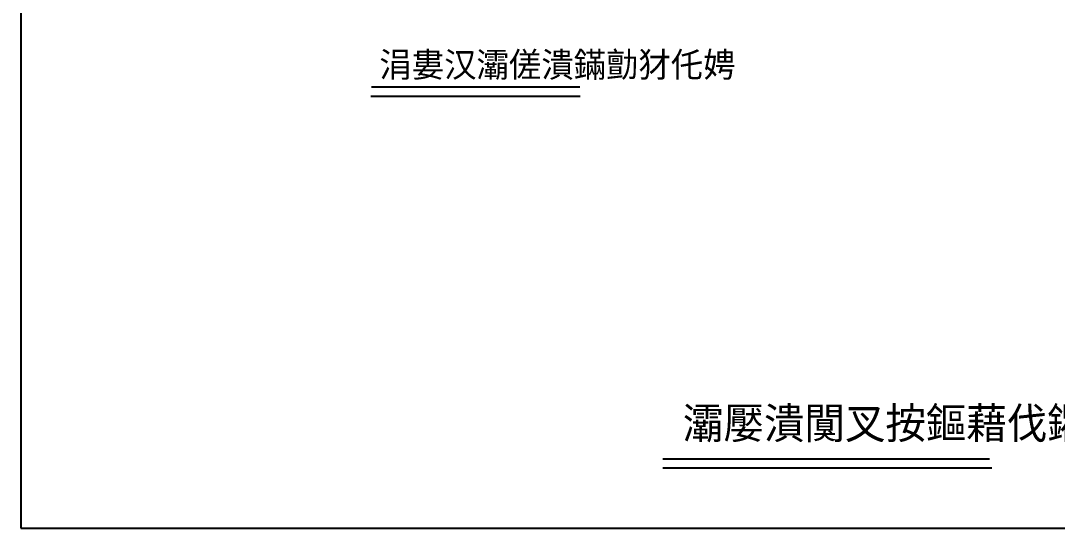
# Model space of a CAD drawing. Header units: metres. Extents: x 0 to 277, y 0 to 184.
# Drawn here: x 0 to 149.8, y 0 to 73.4 of the extents above; entities that cross this region are included whole.
import ezdxf

# ---------------------------------------------------------------- set-up
doc = ezdxf.new("R2010")
doc.units = ezdxf.units.M
doc.layers.add(' ', color=7, linetype='Continuous')

msp = doc.modelspace()

# ---------------------------------------------------------------- linework, layer by layer
for p, q in [((0, 183.71), (0, 0)), ((50.67, 63.82), (80.77, 63.82)), ((50.6, 62.48), (80.85, 62.48)), ((92.77, 10.05), (139.99, 10.05)), ((92.77, 8.75), (140.33, 8.75)), ((0, 0), (259.82, 0))]:
    msp.add_line(p, q)

# ---------------------------------------------------------------- texts
at = {"layer": ' '}
msp.add_text('涓婁汉灞傞潰鏋勯犲仛娉', height=3.6, dxfattribs=at).set_placement((51.83, 65.25))
msp.add_text('灞嬮潰闃叉按鏂藉伐鑺傜偣鍥2', height=4.5).set_placement((95.69, 12.95))

doc.saveas('drawing.dxf')
